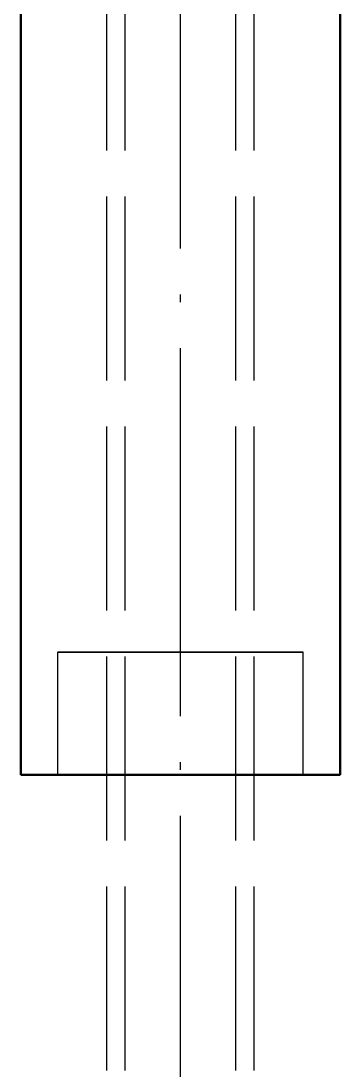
# Model space of a CAD drawing. Header units: millimetres. Extents: x 0 to 420, y 0 to 297.
# Drawn here: x 170.7 to 175.9, y 185.11 to 202.21 of the extents above; entities that cross this region are included whole.
import ezdxf

# ---------------------------------------------------------------- set-up
doc = ezdxf.new("R2010")
doc.units = ezdxf.units.MM
doc.linetypes.add('ISO02-TRAZOS', pattern=[3.75, 3, -0.75])
doc.linetypes.add('ISO04-TRAZO-PUNTO', pattern=[7.625, 6, -0.75, 0.125, -0.75])
for name, color, linetype, lineweight in [('01-VISIBLE', 7, 'CONTINUOUS', 50), ('02-OCULTA', 4, 'ISO02-TRAZOS', 25), ('03-EJE', 1, 'ISO04-TRAZO-PUNTO', 25)]:
    doc.layers.add(name, color=color, linetype=linetype, lineweight=lineweight)

msp = doc.modelspace()

# ---------------------------------------------------------------- linework, layer by layer
at = {"layer": '01-VISIBLE'}
for p, q in [((170.698, 189.92), (170.698, 235.92)), ((175.898, 189.92), (175.898, 235.92))]:
    msp.add_line(p, q, dxfattribs=at)
msp.add_lwpolyline([(170.698, 189.92), (170.798, 189.92), (170.898, 189.92), (170.998, 189.92), (171.098, 189.92), (171.198, 189.92), (171.298, 189.92), (171.398, 189.92), (171.498, 189.92), (171.598, 189.92), (171.698, 189.92), (171.798, 189.92), (171.898, 189.92), (171.998, 189.92), (172.098, 189.92), (172.198, 189.92), (172.298, 189.92), (172.398, 189.92), (172.498, 189.92), (172.598, 189.92), (172.698, 189.92), (172.798, 189.92), (172.898, 189.92), (172.998, 189.92), (173.098, 189.92), (173.198, 189.92), (173.298, 189.92), (173.398, 189.92), (173.498, 189.92), (173.598, 189.92), (173.698, 189.92), (173.798, 189.92), (173.898, 189.92), (173.998, 189.92), (174.098, 189.92), (174.198, 189.92), (174.298, 189.92), (174.398, 189.92), (174.498, 189.92), (174.598, 189.92), (174.698, 189.92), (174.798, 189.92), (174.898, 189.92), (174.998, 189.92), (175.098, 189.92), (175.198, 189.92), (175.298, 189.92), (175.398, 189.92), (175.498, 189.92), (175.598, 189.92), (175.698, 189.92), (175.798, 189.92), (175.898, 189.92)], dxfattribs=at)
at = {"layer": '02-OCULTA'}
for p, q in [((172.098, 177.6), (172.098, 244.395)), ((172.398, 177.6), (172.398, 244.395)), ((174.198, 177.6), (174.198, 244.395)), ((174.498, 177.6), (174.498, 244.395)), ((171.298, 189.92), (171.298, 191.92)), ((175.298, 189.92), (175.298, 191.92))]:
    msp.add_line(p, q, dxfattribs=at)
for points in [[(173.298, 191.92), (173.198, 191.92), (173.098, 191.92), (172.998, 191.92), (172.898, 191.92), (172.798, 191.92), (172.698, 191.92), (172.598, 191.92), (172.498, 191.92), (172.398, 191.92), (172.298, 191.92), (172.198, 191.92), (172.098, 191.92), (171.998, 191.92), (171.898, 191.92), (171.798, 191.92), (171.698, 191.92), (171.598, 191.92), (171.498, 191.92), (171.398, 191.92), (171.298, 191.92)], [(171.298, 191.92), (171.398, 191.92), (171.498, 191.92), (171.598, 191.92), (171.698, 191.92), (171.798, 191.92), (171.898, 191.92), (171.998, 191.92), (172.098, 191.92), (172.198, 191.92), (172.298, 191.92), (172.398, 191.92), (172.498, 191.92), (172.598, 191.92), (172.698, 191.92), (172.798, 191.92), (172.898, 191.92), (172.998, 191.92), (173.098, 191.92), (173.198, 191.92), (173.298, 191.92), (173.398, 191.92), (173.498, 191.92), (173.598, 191.92), (173.698, 191.92), (173.798, 191.92), (173.898, 191.92), (173.998, 191.92), (174.098, 191.92), (174.198, 191.92), (174.298, 191.92), (174.398, 191.92), (174.498, 191.92), (174.598, 191.92), (174.698, 191.92), (174.798, 191.92), (174.898, 191.92), (174.998, 191.92), (175.098, 191.92), (175.198, 191.92), (175.298, 191.92)], [(175.298, 191.92), (175.198, 191.92), (175.098, 191.92), (174.998, 191.92), (174.898, 191.92), (174.798, 191.92), (174.698, 191.92), (174.598, 191.92), (174.498, 191.92), (174.398, 191.92), (174.298, 191.92), (174.198, 191.92), (174.098, 191.92), (173.998, 191.92), (173.898, 191.92), (173.798, 191.92), (173.698, 191.92), (173.598, 191.92), (173.498, 191.92), (173.398, 191.92), (173.298, 191.92)], [(173.298, 189.92), (173.198, 189.92), (173.098, 189.92), (172.998, 189.92), (172.898, 189.92), (172.798, 189.92), (172.698, 189.92), (172.598, 189.92), (172.498, 189.92), (172.398, 189.92), (172.298, 189.92), (172.198, 189.92), (172.098, 189.92), (171.998, 189.92), (171.898, 189.92), (171.798, 189.92), (171.698, 189.92), (171.598, 189.92), (171.498, 189.92), (171.398, 189.92), (171.298, 189.92), (171.198, 189.92), (171.098, 189.92), (170.998, 189.92), (170.898, 189.92), (170.798, 189.92), (170.698, 189.92)], [(173.298, 189.92), (173.198, 189.92), (173.098, 189.92), (172.998, 189.92), (172.898, 189.92), (172.798, 189.92), (172.698, 189.92), (172.598, 189.92), (172.498, 189.92), (172.398, 189.92), (172.298, 189.92), (172.198, 189.92), (172.098, 189.92), (171.998, 189.92), (171.898, 189.92), (171.798, 189.92), (171.698, 189.92), (171.598, 189.92), (171.498, 189.92), (171.398, 189.92), (171.298, 189.92)], [(171.298, 189.92), (171.398, 189.92), (171.498, 189.92), (171.598, 189.92), (171.698, 189.92), (171.798, 189.92), (171.898, 189.92), (171.998, 189.92), (172.098, 189.92), (172.198, 189.92), (172.298, 189.92), (172.398, 189.92), (172.498, 189.92), (172.598, 189.92), (172.698, 189.92), (172.798, 189.92), (172.898, 189.92), (172.998, 189.92), (173.098, 189.92), (173.198, 189.92), (173.298, 189.92), (173.398, 189.92), (173.498, 189.92), (173.598, 189.92), (173.698, 189.92), (173.798, 189.92), (173.898, 189.92), (173.998, 189.92), (174.098, 189.92), (174.198, 189.92), (174.298, 189.92), (174.398, 189.92), (174.498, 189.92), (174.598, 189.92), (174.698, 189.92), (174.798, 189.92), (174.898, 189.92), (174.998, 189.92), (175.098, 189.92), (175.198, 189.92), (175.298, 189.92)], [(175.898, 189.92), (175.794, 189.92), (175.69, 189.92), (175.586, 189.92), (175.482, 189.92), (175.378, 189.92), (175.274, 189.92), (175.17, 189.92), (175.066, 189.92), (174.962, 189.92), (174.858, 189.92), (174.754, 189.92), (174.65, 189.92), (174.546, 189.92), (174.442, 189.92), (174.338, 189.92), (174.234, 189.92), (174.13, 189.92), (174.026, 189.92), (173.922, 189.92), (173.818, 189.92), (173.714, 189.92), (173.61, 189.92), (173.506, 189.92), (173.402, 189.92), (173.298, 189.92)], [(175.298, 189.92), (175.198, 189.92), (175.098, 189.92), (174.998, 189.92), (174.898, 189.92), (174.798, 189.92), (174.698, 189.92), (174.598, 189.92), (174.498, 189.92), (174.398, 189.92), (174.298, 189.92), (174.198, 189.92), (174.098, 189.92), (173.998, 189.92), (173.898, 189.92), (173.798, 189.92), (173.698, 189.92), (173.598, 189.92), (173.498, 189.92), (173.398, 189.92), (173.298, 189.92)]]:
    msp.add_lwpolyline(points, dxfattribs=at)
at = {"layer": '03-EJE'}
msp.add_line((173.298, 168), (173.298, 251.795), dxfattribs=at)

doc.saveas('drawing.dxf')
